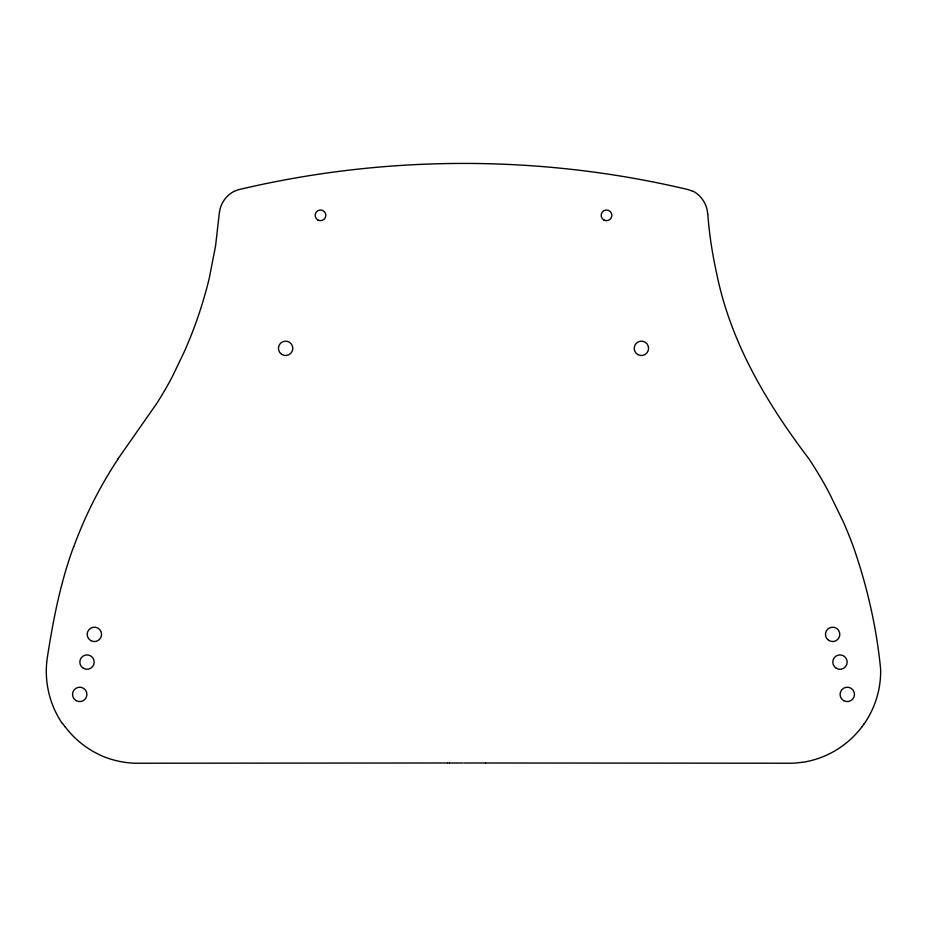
<?xml version="1.0" encoding="UTF-8"?>
<svg xmlns="http://www.w3.org/2000/svg" width="927" height="927" viewBox="0 0 927 927"><rect width="100%" height="100%" fill="white"/><g stroke="black" fill="none" stroke-linecap="round" stroke-linejoin="round"><path stroke-width="1.39" d="M219.456 211.796L215.585 245.829L209.398 277.602A426.953 426.953 0 0 1 183.952 352.48L172.503 376.292A351.623 351.623 0 0 1 156.675 403.546L117.938 458.981M73.662 546.698C60.336 582.724 53.048 620.58 47.196 658.425A93.291 93.291 0 0 0 62.248 723.477M864.045 723.929L861.89 726.884M802.017 762.33L795.505 763.037A115.296 115.296 0 0 1 791.774 763.234L485.968 762.991M462.932 763.002L449.885 762.991M449.34 762.991L447.695 762.979M464.068 763.002L485.621 762.979M447.138 762.979L135.18 763.234A93.036 93.036 0 0 1 102.677 756.235L99.919 754.937A92.202 92.202 0 0 1 65.168 726.803M65.099 726.861L62.515 723.303M707.799 214.079C709.248 234.299 712.411 254.404 716.814 274.183C730.789 342.978 767.116 403.813 809.062 458.981A412.724 412.724 0 0 1 829.144 492.782L843.141 521.507A410.394 410.394 0 0 1 853.373 546.779C867.162 586.293 876.618 627.614 880.627 669.271A91.843 91.843 0 0 1 864.08 723.952M73.754 546.721A421.333 421.333 0 0 1 118.019 459.027M219.537 211.808A27.601 27.601 0 0 1 234.033 191.379M234.079 191.46A30.336 30.336 0 0 1 238.772 189.641C385.748 154.763 541.252 154.6 688.228 189.629A30.371 30.371 0 0 1 692.921 191.46M693.083 191.159A27.914 27.914 0 0 1 707.683 214.079M861.89 726.884A92.121 92.121 0 0 1 802.029 762.423M637.788 354.566A7.196 7.196 0 0 0 648.576 348.332A7.196 7.196 0 0 0 637.788 342.109A7.196 7.196 0 0 0 637.788 354.566M828.599 640.325A7.196 7.196 0 0 0 839.804 634.891A7.196 7.196 0 0 0 829.491 627.903A7.196 7.196 0 0 0 828.599 640.325M836.386 668.321A7.196 7.196 0 0 0 847.174 662.098A7.196 7.196 0 0 0 836.386 655.864A7.196 7.196 0 0 0 836.386 668.321M843.674 700.627A7.196 7.196 0 0 0 854.462 694.393A7.196 7.196 0 0 0 843.674 688.17A7.196 7.196 0 0 0 843.674 700.627M603.825 219.966A5.353 5.353 0 0 0 611.843 215.342A5.353 5.353 0 0 0 603.825 210.707A5.353 5.353 0 0 0 603.825 219.966M317.822 219.966A5.353 5.353 0 0 0 325.852 215.342A5.353 5.353 0 0 0 317.822 210.707A5.353 5.353 0 0 0 317.822 219.966M76.13 700.627A7.196 7.196 0 0 0 86.918 694.393A7.196 7.196 0 0 0 76.13 688.17A7.196 7.196 0 0 0 76.13 700.627M83.418 668.321A7.196 7.196 0 0 0 94.206 662.098A7.196 7.196 0 0 0 83.418 655.864A7.196 7.196 0 0 0 83.418 668.321M90.776 640.603A7.196 7.196 0 0 0 101.564 634.369A7.196 7.196 0 0 0 90.776 628.147A7.196 7.196 0 0 0 90.776 640.603M281.588 354.288A7.196 7.196 0 0 0 292.781 348.842A7.196 7.196 0 0 0 282.468 341.866A7.196 7.196 0 0 0 281.588 354.288"/></g></svg>
